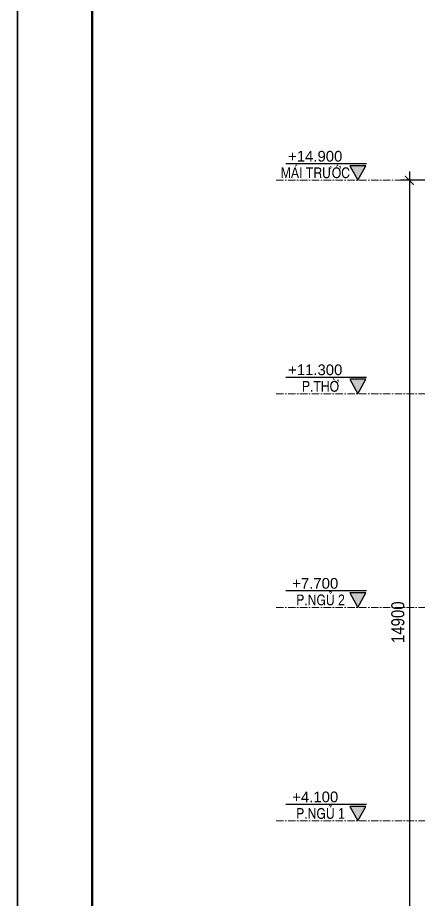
# Model space of a CAD drawing. Header units: inches. Extents: x 236662 to 497023, y -248575 to 81795.
# Drawn here: x 282445 to 289207, y -126381 to -111517 of the extents above; entities that cross this region are included whole.
import ezdxf
from ezdxf.enums import TextEntityAlignment as Align

# ---------------------------------------------------------------- set-up
doc = ezdxf.new("R2010")
doc.units = ezdxf.units.IN
doc.header["$LTSCALE"] = 10
doc.header["$MEASUREMENT"] = 0
doc.linetypes.add('CENTER', pattern=[2, 1.25, -0.25, 0.25, -0.25])
for name, color, linetype, lineweight in [('02. HP_BE TONG', 1, 'Continuous', 35), ('05. HP_TRUC', 251, 'CENTER', 5), ('06. HP_THAY 1', 134, 'Continuous', 15)]:
    doc.layers.add(name, color=color, linetype=linetype, lineweight=lineweight)
doc.layers.add('08. HP_DIM', color=118, linetype='Continuous')
doc.layers.add('Tpl_Bound', color=1, linetype='Continuous', plot=False)
doc.styles.add('BIM STANDARDS', font='VNI-Avo-Bold.TTF')
doc.styles.add('text2', font='VHELVCN.TTF')
doc.styles.add('VN-HELVE', font='VHELVEN.TTF')
doc.dimstyles.new('AL-100', dxfattribs={"dimtxt": 220, "dimasz": 150, "dimexe": 150, "dimexo": 150, "dimgap": 80, "dimtad": 1, "dimdec": 0, "dimzin": 9, "dimtxsty": 'text2', "dimblk": 'ARCHTICK', "dimcen": 1, "dimdle": 150, "dimclrd": 256, "dimclre": 256, "dimclrt": 7, "dimadec": 0, "dimazin": 0, "dimtfac": 1, "dimtdec": 0, "dimtix": 1, "dimtmove": 2, "dimatfit": 3, "dimldrblk": 'ARCHTICK', "dimfxl": 1, "dimtolj": 1, "dimtzin": 0, "dimlwd": -1, "dimlwe": -1, "dimarcsym": 0})

# ---------------------------------------------------------------- blocks, each defined once
blk = doc.blocks.new('KHUNG TEN A-3')
at = {"layer": '02. HP_BE TONG', "color": 1, "const_width": 0.5}
blk.add_lwpolyline([(15, 5), (415, 5), (415, 292), (15, 292)], close=True, dxfattribs=at)
at = {"layer": '06. HP_THAY 1'}
blk.add_lwpolyline([(0, 297), (420, 297), (420, 0), (0, 0)], close=True, dxfattribs=at)
at = {"layer": 'Defpoints'}
blk.add_lwpolyline([(0, 0), (420, 0), (420, 297), (0, 297)], close=True, dxfattribs=at)
blk = doc.blocks.new('_ArchTick')
at = {"color": 0, "linetype": 'ByBlock', "const_width": 0.15}
blk.add_lwpolyline([(-0.5, -0.5), (0.5, 0.5)], dxfattribs=at)
blk = doc.blocks.new('*D226')
at = {"layer": '08. HP_DIM', "transparency": 16777216}
for p, q in [((289054, -114109), (289054, -129309)), ((290568, -114259), (288904, -114259)), ((289584, -129159), (288904, -129159))]:
    blk.add_line(p, q, dxfattribs=at)
at = {"layer": 'Defpoints', "color": 0, "transparency": 16777216}
for p in [(290718, -114259), (289054, -129159), (289734, -129159)]:
    blk.add_point(p, dxfattribs=at)
at = {"layer": '08. HP_DIM', "transparency": 16777216, "xscale": 150, "yscale": 150, "zscale": 150}
for p, rotation in [((289054, -114259), 90), ((289054, -129159), 270)]:
    blk.add_blockref('_ArchTick', p, dxfattribs=dict(at, rotation=rotation))
at = {"layer": '08. HP_DIM', "color": 7, "transparency": 16777216, "insert": (288861, -121709), "char_height": 220, "attachment_point": 5, "rotation": 90, "style": 'text2'}
blk.add_mtext('\\A1;14900', dxfattribs=at)
blk = doc.blocks.new('ghi chu caoi tang')
at = {"ltscale": 100}
blk.add_lwpolyline([(613796, -45420), (612834, -45420)], dxfattribs=at)
at = {"flags": 128}
blk.add_lwpolyline([(613789, -45442), (613597, -45442), (613693, -45617)], close=True, dxfattribs=at)
blk.add_lwpolyline([(613789, -45442), (613597, -45442), (613693, -45617)], close=True, dxfattribs=at)
blk.add_solid([(613693, -45617), (613597, -45442), (613789, -45442)])
blk.add_solid([(613693, -45617), (613597, -45442), (613789, -45442)])
at = {"style": 'BIM STANDARDS'}
for p in [(613089, -45362), (613089, -45707)]:
    blk.add_attdef('COS-VEF', text='', height=177, dxfattribs=at).set_placement(p, align=Align.CENTER)

msp = doc.modelspace()

# ---------------------------------------------------------------- linework, layer by layer
at = {"layer": '05. HP_TRUC', "ltscale": 10}
for p, q in [((286808.2, -114259.3), (299230.1, -114259.3)), ((286808.2, -117859.3), (299230.1, -117859.3)), ((286808.2, -117859.3), (299230.1, -117859.3)), ((286808.2, -121459.3), (299230.1, -121459.3)), ((286808.2, -121459.3), (299230.1, -121459.3)), ((286808.2, -125059.3), (299230.1, -125059.3)), ((286808.2, -125059.3), (299230.1, -125059.3))]:
    msp.add_line(p, q, dxfattribs=at)
at = {"layer": 'Tpl_Bound', "color": 1}
msp.add_lwpolyline([(282444.6, -134810.7), (282444.6, -109906.9), (317853.9, -109906.9), (317853.9, -134810.7)], close=True, dxfattribs=at)

# ---------------------------------------------------------------- block references
at = {"color": 1, "xscale": 83.85096877510341, "yscale": 83.85096877510341, "zscale": 83.85096877510341}
msp.add_blockref('KHUNG TEN A-3', (282444.6, -134810.7, -176.4), dxfattribs=at)
ref = msp.add_blockref('ghi chu caoi tang', (-578206.4, -49859.2), dxfattribs=dict(xscale=1.411764681339263, yscale=1.411764711141586, zscale=1.411764705882352))
ref.add_attrib('COS-VEF', 'MAÙI TRÖÔÙC', dxfattribs={"height": 180, "style": 'text2'}).set_placement((287468.5, -114042.3), align=Align.TOP_CENTER)
ref.add_attrib('COS-VEF', '+14.900', dxfattribs={"height": 180, "style": 'VN-HELVE'}).set_placement((287466.2, -113943.8), align=Align.CENTER)
ref = msp.add_blockref('ghi chu caoi tang', (-578206.4, -49859.2), dxfattribs=dict(xscale=1.411764681339263, yscale=1.411764711141586, zscale=1.411764705882352))
ref.add_attrib('COS-VEF', 'MAÙI TRÖÔÙC', dxfattribs={"height": 180, "style": 'text2'}).set_placement((287468.5, -114042.3), align=Align.TOP_CENTER)
ref.add_attrib('COS-VEF', '+14.900', dxfattribs={"height": 180, "style": 'VN-HELVE'}).set_placement((287466.2, -113943.8), align=Align.CENTER)
ref = msp.add_blockref('ghi chu caoi tang', (-578206.4, -53459.2), dxfattribs=dict(xscale=1.411764681339263, yscale=1.411764711141586, zscale=1.411764705882352))
ref.add_attrib('COS-VEF', 'P.THÔØ', dxfattribs={"height": 180, "style": 'text2'}).set_placement((287555, -117642.3), align=Align.TOP_CENTER)
ref.add_attrib('COS-VEF', '+11.300', dxfattribs={"height": 180, "style": 'VN-HELVE'}).set_placement((287466.2, -117543.8), align=Align.CENTER)
ref = msp.add_blockref('ghi chu caoi tang', (-578206.4, -53459.2), dxfattribs=dict(xscale=1.411764681339263, yscale=1.411764711141586, zscale=1.411764705882352))
ref.add_attrib('COS-VEF', 'P.THÔØ', dxfattribs={"height": 180, "style": 'text2'}).set_placement((287555, -117642.3), align=Align.TOP_CENTER)
ref.add_attrib('COS-VEF', '+11.300', dxfattribs={"height": 180, "style": 'VN-HELVE'}).set_placement((287466.2, -117543.8), align=Align.CENTER)
ref = msp.add_blockref('ghi chu caoi tang', (-578206.4, -57059.2), dxfattribs=dict(xscale=1.411764681339263, yscale=1.411764711141586, zscale=1.411764705882352))
ref.add_attrib('COS-VEF', 'P.NGUÛ 2', dxfattribs={"height": 180, "style": 'text2'}).set_placement((287555, -121242.3), align=Align.TOP_CENTER)
ref.add_attrib('COS-VEF', '+7.700', dxfattribs={"height": 180, "style": 'VN-HELVE'}).set_placement((287466.2, -121143.8), align=Align.CENTER)
ref = msp.add_blockref('ghi chu caoi tang', (-578206.4, -57059.2), dxfattribs=dict(xscale=1.411764681339263, yscale=1.411764711141586, zscale=1.411764705882352))
ref.add_attrib('COS-VEF', 'P.NGUÛ 2', dxfattribs={"height": 180, "style": 'text2'}).set_placement((287555, -121242.3), align=Align.TOP_CENTER)
ref.add_attrib('COS-VEF', '+7.700', dxfattribs={"height": 180, "style": 'VN-HELVE'}).set_placement((287466.2, -121143.8), align=Align.CENTER)
ref = msp.add_blockref('ghi chu caoi tang', (-578206.4, -60659.2), dxfattribs=dict(xscale=1.411764681339263, yscale=1.411764711141586, zscale=1.411764705882352))
ref.add_attrib('COS-VEF', 'P.NGUÛ 1', dxfattribs={"height": 180, "style": 'text2'}).set_placement((287555, -124842.3), align=Align.TOP_CENTER)
ref.add_attrib('COS-VEF', '+4.100', dxfattribs={"height": 180, "style": 'VN-HELVE'}).set_placement((287466.2, -124743.8), align=Align.CENTER)
ref = msp.add_blockref('ghi chu caoi tang', (-578206.4, -60659.2), dxfattribs=dict(xscale=1.411764681339263, yscale=1.411764711141586, zscale=1.411764705882352))
ref.add_attrib('COS-VEF', 'P.NGUÛ 1', dxfattribs={"height": 180, "style": 'text2'}).set_placement((287555, -124842.3), align=Align.TOP_CENTER)
ref.add_attrib('COS-VEF', '+4.100', dxfattribs={"height": 180, "style": 'VN-HELVE'}).set_placement((287466.2, -124743.8), align=Align.CENTER)

# ---------------------------------------------------------------- dimensions: what is measured, and where the dimension line sits
at = {"layer": '08. HP_DIM'}
dim = msp.add_linear_dim(base=(289053.7, -129159.3), p1=(290718.5, -114259.3), p2=(289733.9, -129159.3), angle=90, dimstyle='AL-100', dxfattribs=at)
dim.commit()
dim.dimension.update_dxf_attribs({"geometry": '*D226', "text_midpoint": (288861.4, -121709.3)})

doc.saveas('drawing.dxf')
